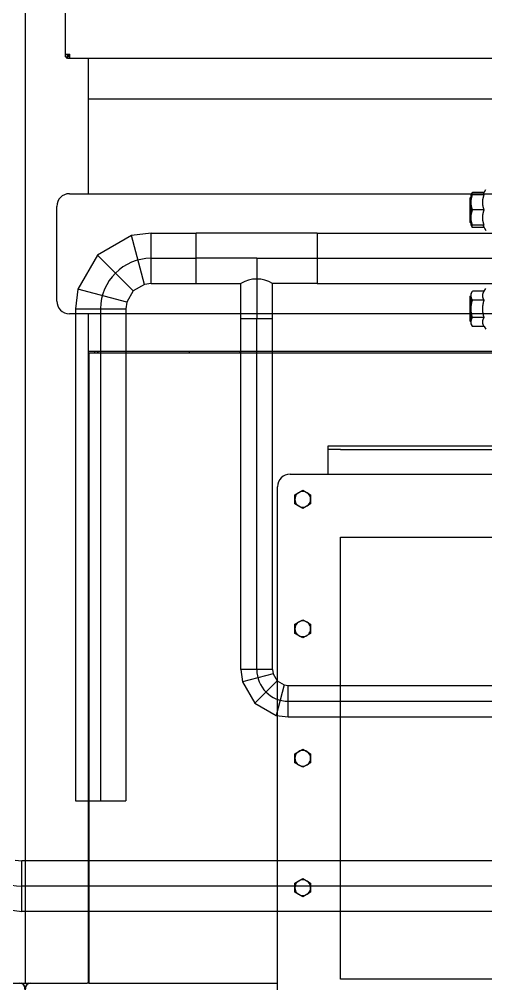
# Model space of a CAD drawing. Extents: x -681219 to -550379, y -242630 to -158199.
# Drawn here: x -576968 to -576598, y -225417 to -224654 of the extents above; entities that cross this region are included whole.
import ezdxf

# ---------------------------------------------------------------- set-up
doc = ezdxf.new("R2010")
doc.units = 0
doc.header["$LTSCALE"] = 1000
doc.linetypes.add('C2', pattern=[17, 14, -1, 1, -1])
doc.layers.get('0').update_dxf_attribs({"linetype": 'CONTINUOUS'})
for name, color, linetype in [('10', 1, 'CONTINUOUS'), ('AAD0803001', 7, 'CONTINUOUS'), ('C__USERS_YSV001_', 7, 'CONTINUOUS'), ('DOTE_油脂（绿）', 7, 'CONTINUOUS'), ('GZDH011001341', 7, 'CONTINUOUS'), ('GZDH011002371', 7, 'CONTINUOUS'), ('GZDH011002641', 7, 'CONTINUOUS'), ('GZDH011002691', 7, 'CONTINUOUS'), ('GZDH011002771', 7, 'CONTINUOUS'), ('GZDH011002981', 7, 'CONTINUOUS'), ('GZDH011003011', 7, 'CONTINUOUS'), ('GZDH011003051', 7, 'CONTINUOUS'), ('GZDH011003061', 7, 'CONTINUOUS'), ('GZDH011003171', 7, 'CONTINUOUS'), ('GZDH011030751', 7, 'CONTINUOUS'), ('GZDH011031641', 7, 'CONTINUOUS'), ('GZDH011032031', 7, 'CONTINUOUS'), ('GZDH011032261', 7, 'CONTINUOUS'), ('PIPE-油脂（绿）', 3, 'CONTINUOUS'), ('中心线', 4, 'C2')]:
    doc.layers.add(name, color=color, linetype=linetype)

# ---------------------------------------------------------------- blocks, each defined once
blk = doc.blocks.new('fushitu')
at = {"layer": 'AAD0803001', "color": 7, "linetype": 'Continuous'}
for p, q in [((2213.77, -1413.41), (2220, -1409.81)), ((2220, -1409.81), (2226.23, -1413.41)), ((2213.77, -1417), (2213.77, -1413.41)), ((2213.77, -1420.6), (2213.77, -1417)), ((2226.23, -1413.41), (2226.23, -1417)), ((2226.23, -1417), (2226.23, -1420.6)), ((2220, -1424.19), (2213.77, -1420.6)), ((2226.23, -1420.6), (2220, -1424.19)), ((2213.77, -1515.91), (2220, -1512.31)), ((2213.77, -1519.5), (2213.77, -1515.91)), ((2213.77, -1523.1), (2213.77, -1519.5)), ((2220, -1512.31), (2226.23, -1515.91)), ((2226.23, -1515.91), (2226.23, -1519.5)), ((2226.23, -1519.5), (2226.23, -1523.1)), ((2220, -1526.69), (2213.77, -1523.1)), ((2226.23, -1523.1), (2220, -1526.69)), ((2213.77, -1618.41), (2220, -1614.81)), ((2213.77, -1622), (2213.77, -1618.41)), ((2220, -1614.81), (2226.23, -1618.41)), ((2226.23, -1618.41), (2226.23, -1622)), ((2213.77, -1625.6), (2213.77, -1622)), ((2220, -1629.19), (2213.77, -1625.6)), ((2226.23, -1625.6), (2220, -1629.19)), ((2226.23, -1622), (2226.23, -1625.6)), ((2213.77, -1720.91), (2220, -1717.31)), ((2220, -1717.31), (2226.23, -1720.91)), ((2213.77, -1724.5), (2213.77, -1720.91)), ((2213.77, -1728.1), (2213.77, -1724.5)), ((2226.23, -1720.91), (2226.23, -1724.5)), ((2226.23, -1724.5), (2226.23, -1728.1)), ((2220, -1731.69), (2213.77, -1728.1)), ((2226.23, -1728.1), (2220, -1731.69))]:
    blk.add_line(p, q, dxfattribs=at)
for centre, start, end in [((2220, -1417), 0, 180), ((2220, -1417), 180, 0), ((2220, -1519.5), 0, 180), ((2220, -1519.5), 180, 0), ((2220, -1622), 0, 180), ((2220, -1622), 180, 0), ((2220, -1724.5), 0, 180), ((2220, -1724.5), 180, 0)]:
    blk.add_arc(centre, 6.23, start, end, dxfattribs=at)
at = {"layer": 'C__USERS_YSV001_', "color": 7, "linetype": 'Continuous'}
for p, q in [((2170, -1300), (2170, -1301)), ((2050.5, -1420), (2050, -1420))]:
    blk.add_line(p, q, dxfattribs=at)
blk.add_arc((1995.5, -1804.5), 4.5, 0, 90, dxfattribs=at)
blk.add_ellipse((1997, -1806), major_axis=(0, 6), ratio=0.5, start_param=4.712389, end_param=6.283185, dxfattribs=at)
at = {"layer": 'GZDH011001341', "color": 7, "linetype": 'Continuous'}
for p, q in [((2057, -1301), (2058, -1300)), ((2130, -1300), (2130, -1301)), ((2050, -1308), (2050.5, -1307.5)), ((2050.5, -1380), (2050, -1380)), ((2050, -1720), (2050.5, -1720)), ((2050.5, -1792.5), (2050, -1792))]:
    blk.add_line(p, q, dxfattribs=at)
at = {"layer": 'GZDH011002371', "color": 7, "linetype": 'Continuous'}
for p, q in [((2210, -1397), (2523.5, -1397)), ((2200, -1837), (2200, -1407)), ((2250, -1797), (2250, -1447)), ((2250, -1447), (2800, -1447)), ((2800, -1797), (2250, -1797))]:
    blk.add_line(p, q, dxfattribs=at)
blk.add_arc((2210, -1407), 10, 90, 180, dxfattribs=at)
at = {"layer": 'GZDH011002641', "color": 7, "linetype": 'Continuous'}
for p, q in [((2050, -1068), (2050, -1095.5)), ((2050, -1095.5), (2050, -1100))]:
    blk.add_line(p, q, dxfattribs=at)
at = {"layer": 'GZDH011002691', "color": 7, "linetype": 'Continuous'}
for p, q in [((2050.5, -1301), (2050.5, -1307.8)), ((2050.5, -1301), (3949.5, -1301)), ((2050.5, -1307.8), (2050.5, -1800)), ((2050.5, -1800), (2200, -1800))]:
    blk.add_line(p, q, dxfattribs=at)
at = {"layer": 'GZDH011002771', "color": 7, "linetype": 'Continuous'}
for p, q in [((2950, -1100), (2050, -1100)), ((2050, -1100), (2050, -1175))]:
    blk.add_line(p, q, dxfattribs=at)
at = {"layer": 'GZDH011002981', "color": 7, "linetype": 'Continuous'}
for p, q in [((2050, -1270), (2050, -1295.5)), ((2050, -1295.5), (2050, -1300)), ((3950, -1300), (2050, -1300))]:
    blk.add_line(p, q, dxfattribs=at)
at = {"layer": 'GZDH011003011', "color": 7, "linetype": 'Continuous'}
for p, q in [((2000, 1800), (2000, -1800)), ((2000, 1800), (2000, -1800)), ((2050, -1300), (2050, -1800)), ((1990, -1800), (2000, -1800)), ((2000, -1800), (2010, -1800)), ((2010, -1800), (2040, -1800)), ((2040, -1800), (2049.17, -1800))]:
    blk.add_line(p, q, dxfattribs=at)
at = {"layer": 'GZDH011003051', "color": 7, "linetype": 'Continuous'}
blk.add_arc((2004.5, -1804.5), 4.5, 90, 180, dxfattribs=at)
at = {"layer": 'GZDH011003061', "color": 7, "linetype": 'Continuous'}
blk.add_line((2050.5, -1800), (2049.17, -1800), dxfattribs=at)
blk.add_ellipse((2003, -1806), major_axis=(0, -6), ratio=0.5, start_param=3.141593, end_param=4.712389, dxfattribs=at)
at = {"layer": 'GZDH011003171', "color": 7, "linetype": 'Continuous'}
for p, q in [((2035, -1175), (2496, -1175)), ((2025, -1260), (2025, -1185)), ((3965, -1270), (2035, -1270))]:
    blk.add_line(p, q, dxfattribs=at)
for centre, start, end in [((2035, -1185), 90, 180), ((2035, -1260), 180, 270)]:
    blk.add_arc(centre, 10, start, end, dxfattribs=at)
at = {"layer": 'GZDH011030751', "color": 7, "linetype": 'Continuous'}
for p, q in [((2240, -1374.5), (2250, -1374.5)), ((2240, -1377.5), (2240, -1374.5)), ((2250, -1374.5), (2800, -1374.5)), ((2240, -1381.3), (2240, -1377.5)), ((2250, -1377.5), (2240, -1377.5)), ((2240, -1397), (2240, -1381.3)), ((2250, -1377.5), (2800, -1377.5))]:
    blk.add_line(p, q, dxfattribs=at)
at = {"layer": 'GZDH011031641', "color": 7, "linetype": 'Continuous'}
for p, q in [((2050.5, -1303), (2050, -1303)), ((2055, -1300), (2055, -1301)), ((2050, -1797), (2050.5, -1797))]:
    blk.add_line(p, q, dxfattribs=at)
at = {"layer": 'GZDH011032031', "color": 7, "linetype": 'Continuous'}
for p, q in [((2032.5, -1067.5), (2035.5, -1064.5)), ((2032.5, -1066.5), (2032.5, -1067.5)), ((2032.5, -1067.5), (2033.5, -1067.5))]:
    blk.add_line(p, q, dxfattribs=at)
at = {"layer": 'GZDH011032261', "color": 7, "linetype": 'Continuous'}
for p, q in [((2032, -1064.5), (2032, -535.5)), ((2032, -1064.5), (2035.5, -1064.5)), ((2032, -1066.5), (2032, -1064.5)), ((2032, -1066.5), (2033.5, -1066.5)), ((2033.5, -1066.5), (2033.5, -1064.5)), ((2035.5, -1066.5), (2033.5, -1066.5)), ((2033.5, -1068), (2033.5, -1066.5)), ((2035.5, -1068), (2033.5, -1068)), ((2035.5, -1068), (2035.5, -1064.5)), ((2687.5, -1068), (2035.5, -1068))]:
    blk.add_line(p, q, dxfattribs=at)
blk = doc.blocks.new('24SE')
at = {"layer": '10', "color": 0}
for p, q in [((-549033.56, -184484.04), (-549032.48, -184482.17)), ((-549023.24, -184482.17), (-549032.48, -184482.17)), ((-549024.32, -184484.04), (-549021.96, -184479.96)), ((-549034.56, -184486.66), (-549033.56, -184485.65)), ((-549034.56, -184486.66), (-549034.56, -184492.13)), ((-549034.56, -184492.13), (-549033.56, -184491.12)), ((-549033.56, -184490.08), (-549033.56, -184484.04)), ((-549033.56, -184502.15), (-549033.56, -184490.08)), ((-549023.24, -184484.04), (-549032.48, -184484.04)), ((-549034.56, -184492.13), (-549034.56, -184505.76)), ((-549023.24, -184496.11), (-549032.48, -184496.11)), ((-549034.56, -184505.76), (-549033.56, -184506.76)), ((-549033.56, -184508.19), (-549033.56, -184502.15)), ((-549033.56, -184508.19), (-549032.48, -184510.05)), ((-549023.24, -184508.19), (-549032.48, -184508.19)), ((-549023.24, -184510.05), (-549032.48, -184510.05)), ((-549024.32, -184508.19), (-549021.96, -184512.26)), ((-549023.24, -184560.43), (-549021.96, -184558.23)), ((-549034.56, -184564.73), (-549033.56, -184563.72)), ((-549034.56, -184564.73), (-549034.56, -184570.2)), ((-549033.56, -184562.3), (-549032.48, -184560.43)), ((-549033.56, -184563.92), (-549033.56, -184562.3)), ((-549033.56, -184574.38), (-549033.56, -184563.92)), ((-549023.24, -184560.43), (-549032.48, -184560.43)), ((-549023.24, -184567.41), (-549032.48, -184567.41)), ((-549034.56, -184570.2), (-549033.56, -184569.2)), ((-549034.56, -184570.2), (-549034.56, -184583.83)), ((-549033.56, -184584.83), (-549033.56, -184574.38)), ((-549023.24, -184581.35), (-549032.48, -184581.35)), ((-549034.56, -184583.83), (-549033.56, -184584.84)), ((-549033.56, -184586.45), (-549033.56, -184584.83)), ((-549033.56, -184586.45), (-549032.48, -184588.32)), ((-549023.24, -184588.32), (-549032.48, -184588.32)), ((-549023.24, -184588.32), (-549021.96, -184590.53))]:
    blk.add_line(p, q, dxfattribs=at)
for points, weights in [([(-549033.31, -184484.04), (-549033.05, -184483.15), (-549032.48, -184482.17)], [1.01895290532, 1.01965956375, 1]), ([(-549032.48, -184484.04), (-549033.56, -184484.04), (-549033.56, -184484.04)], [1, 1.0379548493, 1]), ([(-549033.56, -184490.08), (-549033.56, -184487.27), (-549032.48, -184484.04)], [1, 1.0379548493, 1]), ([(-549032.48, -184496.11), (-549033.56, -184492.88), (-549033.56, -184490.08)], [1, 1.0379548493, 1]), ([(-549024.32, -184490.08), (-549024.32, -184487.27), (-549023.24, -184484.04)], [1, 1.05584498541, 1.0347689745]), ([(-549023.24, -184496.11), (-549024.32, -184492.88), (-549024.32, -184490.08)], [1.0347689745, 1.05584498541, 1]), ([(-549033.56, -184502.15), (-549033.56, -184499.35), (-549032.48, -184496.11)], [1, 1.0379548493, 1]), ([(-549024.32, -184502.15), (-549024.32, -184499.35), (-549023.24, -184496.11)], [1, 1.05584498541, 1.0347689745]), ([(-549032.48, -184508.19), (-549033.56, -184504.95), (-549033.56, -184502.15)], [1, 1.0379548493, 1]), ([(-549023.24, -184508.19), (-549024.32, -184504.95), (-549024.32, -184502.15)], [1.0347689745, 1.05584498541, 1]), ([(-549033.56, -184508.19), (-549033.56, -184508.19), (-549032.48, -184508.19)], [1, 1.0379548493, 1]), ([(-549032.48, -184510.05), (-549033.05, -184509.07), (-549033.31, -184508.19)], [1, 1.01965956375, 1.01895290532]), ([(-549033.56, -184563.92), (-549033.56, -184562.3), (-549032.48, -184560.43)], [1, 1.0379548493, 1]), ([(-549032.48, -184567.41), (-549033.56, -184565.54), (-549033.56, -184563.92)], [1, 1.0379548493, 1]), ([(-549033.56, -184574.38), (-549033.56, -184571.14), (-549032.48, -184567.41)], [1, 1.0379548493, 1]), ([(-549024.32, -184563.92), (-549024.32, -184562.3), (-549023.24, -184560.43)], [1, 1.05584498541, 1.0347689745]), ([(-549023.24, -184567.41), (-549024.32, -184565.54), (-549024.32, -184563.92)], [1.0347689745, 1.05584498541, 1]), ([(-549024.32, -184574.38), (-549024.32, -184571.14), (-549023.24, -184567.41)], [1, 1.05584498541, 1.0347689745]), ([(-549032.48, -184581.35), (-549033.56, -184577.61), (-549033.56, -184574.38)], [1, 1.0379548493, 1]), ([(-549023.24, -184581.35), (-549024.32, -184577.61), (-549024.32, -184574.38)], [1.0347689745, 1.05584498541, 1]), ([(-549033.56, -184584.83), (-549033.56, -184583.22), (-549032.48, -184581.35)], [1, 1.0379548493, 1]), ([(-549024.32, -184584.83), (-549024.32, -184583.22), (-549023.24, -184581.35)], [1, 1.05584498541, 1.0347689745]), ([(-549032.48, -184588.32), (-549033.56, -184586.45), (-549033.56, -184584.83)], [1, 1.0379548493, 1]), ([(-549023.24, -184588.32), (-549024.32, -184586.45), (-549024.32, -184584.83)], [1.0347689745, 1.05584498541, 1])]:
    blk.add_rational_spline(points, weights, degree=2, dxfattribs=at)

msp = doc.modelspace()

# ---------------------------------------------------------------- linework, layer by layer
at = {"layer": 'DOTE_油脂（绿）', "color": 3}
for p, q in [((-576863.033, -224842.8296), (-576827.3327, -224842.8296)), ((-576779.3327, -224842.8296, 500), (-576827.3327, -224842.8296)), ((-576779.3327, -224842.8296, 500), (-576731.3327, -224842.8296)), ((-576779.3327, -224842.8296, 500), (-576779.3327, -224890.8296)), ((-576731.3327, -224842.8296), (-576285.4535, -224842.8296)), ((-576903.033, -224882.8296), (-576903.033, -225272.5268)), ((-576779.3327, -225168.5081), (-576779.3327, -224890.8296)), ((-576754.3327, -225193.5081), (-574926.7129, -225193.5081)), ((-574672.2183, -225340.0033), (-576965.5876, -225340.0033))]:
    msp.add_line(p, q, dxfattribs=at)
for centre, radius, start, end in [((-576863.033, -224882.8296, 500), 40, 90, 180), ((-576754.3327, -225168.5081, 500), 25, 180, 270), ((-576965.5876, -225300.0033, 500), 40, 180, 270)]:
    msp.add_arc(centre, radius, start, end, dxfattribs=at)
at = {"layer": 'PIPE-油脂（绿）', "color": 3}
for p, q in [((-576878.5621, -224824.8741, 500), (-576905.4594, -224840.4032, 500)), ((-576863.033, -224822.8296, 500), (-576878.5621, -224824.8741, 500)), ((-576863.033, -224822.8296), (-576827.3327, -224822.8296)), ((-576731.3327, -224822.8296), (-576827.3327, -224822.8296)), ((-576731.3327, -224822.8296), (-576285.4535, -224822.8296)), ((-576905.4594, -224840.4032, 500), (-576920.9885, -224867.3005, 500)), ((-576868.2093, -224863.5111, 500), (-576877.1751, -224868.6875, 500)), ((-576863.033, -224862.8296, 500), (-576868.2093, -224863.5111, 500)), ((-576863.033, -224862.8296), (-576827.3327, -224862.8296)), ((-576827.3327, -224862.8296), (-576791.8327, -224862.8296)), ((-576791.8327, -224890.8296), (-576791.8327, -224862.8296)), ((-576766.8327, -224890.8296), (-576766.8327, -224862.8296)), ((-576731.3327, -224862.8296), (-576766.8327, -224862.8296)), ((-576731.3327, -224862.8296), (-576285.4535, -224862.8296)), ((-576920.9885, -224867.3005, 500), (-576923.033, -224882.8296, 500)), ((-576877.1751, -224868.6875, 500), (-576882.3515, -224877.6533, 500)), ((-576882.3515, -224877.6533, 500), (-576883.033, -224882.8296, 500)), ((-576923.033, -224882.8296), (-576923.033, -225272.5268)), ((-576883.033, -224882.8296), (-576883.033, -225272.5268)), ((-576791.8327, -225168.5081), (-576791.8327, -224890.8296)), ((-576766.8327, -225168.5081), (-576766.8327, -224890.8296)), ((-576791.8327, -225168.5081, 500), (-576790.5549, -225178.2139, 500)), ((-576766.8327, -225168.5081, 500), (-576766.4068, -225171.7434, 500)), ((-576766.4068, -225171.7434, 500), (-576763.1716, -225177.347, 500)), ((-576790.5549, -225178.2139, 500), (-576780.8492, -225195.0246, 500)), ((-576763.1716, -225177.347, 500), (-576757.568, -225180.5822, 500)), ((-576757.568, -225180.5822, 500), (-576754.3327, -225181.0081, 500)), ((-576754.3327, -225181.0081), (-574926.7129, -225181.0081)), ((-576780.8492, -225195.0246, 500), (-576764.0384, -225204.7304, 500)), ((-576764.0384, -225204.7304, 500), (-576754.3327, -225206.0081, 500)), ((-576754.3327, -225206.0081), (-574926.7129, -225206.0081)), ((-576970.764, -225319.3219, 500), (-576965.5876, -225320.0033, 500)), ((-574672.2183, -225320.0033), (-576965.5876, -225320.0033)), ((-576981.1167, -225357.9589, 500), (-576965.5876, -225360.0033, 500)), ((-574672.2183, -225360.0033), (-576965.5876, -225360.0033))]:
    msp.add_line(p, q, dxfattribs=at)
at = {"layer": 'PIPE-油脂（绿）'}
for p, q in [((-576868.2093, -224863.5111, 500), (-576878.5621, -224824.8741, 500)), ((-576863.033, -224862.8296, 500), (-576863.033, -224822.8296, 500)), ((-576827.3327, -224862.8296), (-576827.3327, -224822.8296)), ((-576731.3327, -224822.8296), (-576731.3327, -224862.8296)), ((-576877.1751, -224868.6875, 500), (-576905.4594, -224840.4032, 500)), ((-576882.3515, -224877.6533, 500), (-576920.9885, -224867.3005, 500)), ((-576923.033, -224882.8296, 500), (-576883.033, -224882.8296, 500)), ((-576766.8327, -224890.8296), (-576791.8327, -224890.8296)), ((-576766.8327, -225168.5081, 500), (-576791.8327, -225168.5081, 500)), ((-576766.4068, -225171.7434, 500), (-576790.5549, -225178.2139, 500)), ((-576763.1716, -225177.347, 500), (-576780.8492, -225195.0246, 500)), ((-576757.568, -225180.5822, 500), (-576764.0384, -225204.7304, 500)), ((-576754.3327, -225206.0081, 500), (-576754.3327, -225181.0081, 500)), ((-576923.033, -225272.5268, 500), (-576883.033, -225272.5268, 500)), ((-576965.5876, -225360.0033, 500), (-576965.5876, -225320.0033, 500))]:
    msp.add_line(p, q, dxfattribs=at)
msp.add_arc((-576779.3327, -224882.8296), 23.585, 57.9946166, 122.0053834, dxfattribs=at)

# ---------------------------------------------------------------- block references
at = {"color": 7}
msp.add_blockref('24SE', (-27575.8762, -40308.4587), dxfattribs=at)
at = {"layer": '中心线'}
msp.add_blockref('fushitu', (-578962.82, -223616.6983), dxfattribs=at)

doc.saveas('drawing.dxf')
